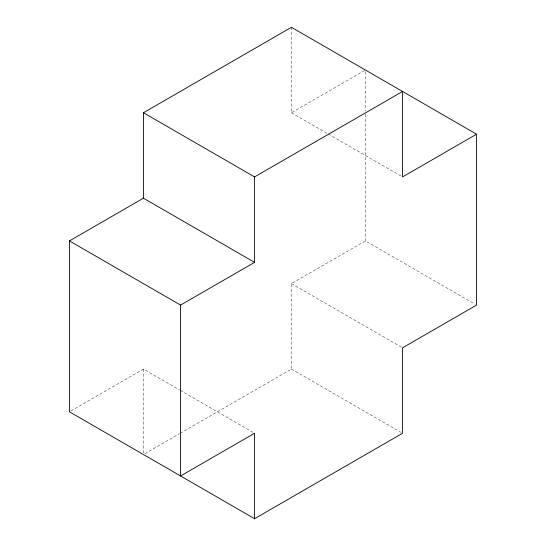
<?xml version="1.0" encoding="UTF-8"?>
<svg xmlns="http://www.w3.org/2000/svg" width="546" height="546" viewBox="0 0 546 546"><rect width="100%" height="100%" fill="white"/><g stroke="black" fill="none" stroke-linecap="round" stroke-linejoin="round"><path stroke-width="0.41" stroke-dasharray="2.73 2.05" d="M291.428 27.3L291.428 112.749L364.694 70.448M70.898 410.961L143.434 369.089L179.498 389.912M180.248 433.278L291.428 369.089L291.428 283.64L365.431 240.916L475.095 304.231M144.902 453.685L179.511 433.701M291.428 112.749L327.491 133.572M328.228 133.995L401.098 176.065M291.428 283.64L401.836 347.386M291.428 369.089L401.098 432.405M180.235 390.335L253.835 432.828M365.431 71.724L365.431 110.838M365.431 114.237L365.431 240.916M143.434 369.089L143.434 452.839"/><path stroke-width="0.82" d="M143.434 198.191L143.434 112.749L291.428 27.3L476.569 134.193L476.569 305.084L402.566 347.809L402.566 433.251L254.572 518.7L69.431 411.807L69.431 240.916L143.434 198.191L254.572 262.36L254.572 176.911L402.566 91.469L402.566 176.911L476.569 134.193M69.431 240.916L180.569 305.084L254.572 262.36M143.434 112.749L254.572 176.911M254.572 518.7L254.572 433.251L180.569 475.975L180.569 305.084"/></g></svg>
